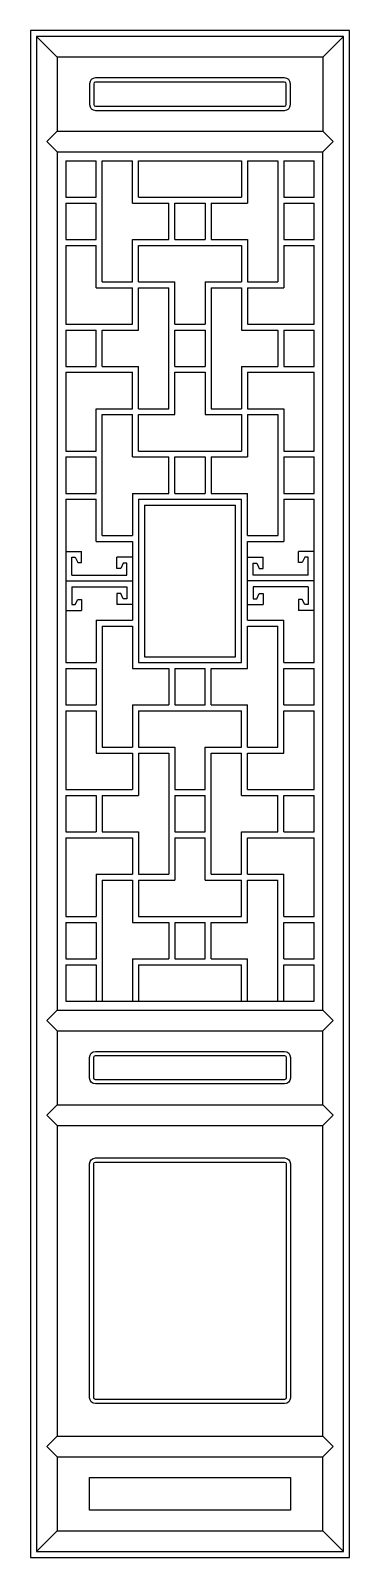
# Model space of a CAD drawing. Header units: metres. Extents: x 0 to 540, y 0 to 2580.
import ezdxf

# ---------------------------------------------------------------- set-up
doc = ezdxf.new("R2010")
doc.units = ezdxf.units.M
for name, color, linetype in [('3', 3, 'Continuous'), ('4', 4, 'Continuous'), ('7', 7, 'Continuous')]:
    doc.layers.add(name, color=color, linetype=linetype)

msp = doc.modelspace()

# ---------------------------------------------------------------- linework, layer by layer
at = {"layer": '3'}
for p, q in [((10, 2570), (45, 2535)), ((495, 2535), (530, 2570)), ((45, 2410), (27.5, 2392.5)), ((495, 2410), (512.5, 2392.5)), ((27.5, 2392.5), (45, 2375)), ((495, 2375), (512.5, 2392.5)), ((111.43, 2298.5), (111.43, 2360)), ((121.43, 2155.5), (121.43, 2360)), ((172.86, 2288.5), (172.86, 2360)), ((182.86, 2298.5), (182.86, 2360)), ((357.14, 2360), (357.14, 2298.5)), ((367.14, 2360), (367.14, 2288.5)), ((418.57, 2360), (418.57, 2155.5)), ((428.57, 2360), (428.57, 2298.5)), ((60, 2298.5), (111.43, 2298.5)), ((182.86, 2298.5), (357.14, 2298.5)), ((428.57, 2298.5), (480, 2298.5)), ((60, 2288.5), (111.43, 2288.5)), ((111.43, 2227), (111.43, 2288.5)), ((172.86, 2288.5), (234.29, 2288.5)), ((234.29, 2227), (234.29, 2288.5)), ((244.29, 2227), (244.29, 2288.5)), ((244.29, 2288.5), (295.71, 2288.5)), ((295.71, 2288.5), (295.71, 2227)), ((305.71, 2288.5), (305.71, 2227)), ((305.71, 2288.5), (367.14, 2288.5)), ((428.57, 2288.5), (480, 2288.5)), ((428.57, 2288.5), (428.57, 2227)), ((60, 2227), (111.43, 2227)), ((172.86, 2155.5), (172.86, 2227)), ((172.86, 2227), (234.29, 2227)), ((244.29, 2227), (295.71, 2227)), ((305.71, 2227), (367.14, 2227)), ((367.14, 2227), (367.14, 2155.5)), ((428.57, 2227), (480, 2227)), ((60, 2217), (111.43, 2217)), ((111.43, 2145.5), (111.43, 2217)), ((182.86, 2155.5), (182.86, 2217)), ((182.86, 2217), (357.14, 2217)), ((357.14, 2217), (357.14, 2155.5)), ((428.57, 2217), (428.57, 2145.5)), ((428.57, 2217), (480, 2217)), ((111.43, 2145.5), (172.86, 2145.5)), ((121.43, 2155.5), (172.86, 2155.5)), ((172.86, 2084), (172.86, 2145.5)), ((182.86, 2155.5), (244.29, 2155.5)), ((182.86, 2074), (182.86, 2145.5)), ((182.86, 2145.5), (234.29, 2145.5)), ((234.29, 1941), (234.29, 2145.5)), ((244.29, 2084), (244.29, 2155.5)), ((295.71, 2155.5), (357.14, 2155.5)), ((295.71, 2155.5), (295.71, 2084)), ((305.71, 2145.5), (305.71, 1941)), ((305.71, 2145.5), (357.14, 2145.5)), ((357.14, 2145.5), (357.14, 2074)), ((367.14, 2155.5), (418.57, 2155.5)), ((367.14, 2145.5), (367.14, 2084)), ((367.14, 2145.5), (428.57, 2145.5)), ((60, 2084), (172.86, 2084)), ((60, 2074), (111.43, 2074)), ((111.43, 2012.5), (111.43, 2074)), ((121.43, 2074), (182.86, 2074)), ((121.43, 2012.5), (121.43, 2074)), ((244.29, 2084), (295.71, 2084)), ((244.29, 2074), (295.71, 2074)), ((244.29, 2012.5), (244.29, 2074)), ((295.71, 2074), (295.71, 2012.5)), ((357.14, 2074), (418.57, 2074)), ((367.14, 2084), (480, 2084)), ((418.57, 2074), (418.57, 2012.5)), ((428.57, 2074), (480, 2074)), ((428.57, 2074), (428.57, 2012.5)), ((60, 2012.5), (111.43, 2012.5)), ((121.43, 2012.5), (182.86, 2012.5)), ((182.86, 1941), (182.86, 2012.5)), ((244.29, 2012.5), (295.71, 2012.5)), ((357.14, 2012.5), (357.14, 1941)), ((357.14, 2012.5), (418.57, 2012.5)), ((428.57, 2012.5), (480, 2012.5)), ((60, 2002.5), (172.86, 2002.5)), ((172.86, 1941), (172.86, 2002.5)), ((244.29, 1931), (244.29, 2002.5)), ((244.29, 2002.5), (295.71, 2002.5)), ((295.71, 2002.5), (295.71, 1931)), ((367.14, 2002.5), (480, 2002.5)), ((367.14, 2002.5), (367.14, 1941)), ((111.43, 1941), (172.86, 1941)), ((111.43, 1869.5), (111.43, 1941)), ((182.86, 1941), (234.29, 1941)), ((305.71, 1941), (357.14, 1941)), ((367.14, 1941), (428.57, 1941)), ((428.57, 1941), (428.57, 1869.5)), ((121.43, 1726.5), (121.43, 1931)), ((121.43, 1931), (172.86, 1931)), ((172.86, 1859.5), (172.86, 1931)), ((182.86, 1869.5), (182.86, 1931)), ((182.86, 1931), (244.29, 1931)), ((295.71, 1931), (357.14, 1931)), ((357.14, 1931), (357.14, 1869.5)), ((367.14, 1931), (367.14, 1859.5)), ((367.14, 1931), (418.57, 1931)), ((418.57, 1931), (418.57, 1726.5)), ((60, 1869.5), (111.43, 1869.5)), ((60, 1859.5), (111.43, 1859.5)), ((111.43, 1798), (111.43, 1859.5)), ((172.86, 1859.5), (234.29, 1859.5)), ((182.86, 1869.5), (357.14, 1869.5)), ((234.29, 1798), (234.29, 1859.5)), ((244.29, 1798), (244.29, 1859.5)), ((244.29, 1859.5), (295.71, 1859.5)), ((295.71, 1859.5), (295.71, 1798)), ((305.71, 1859.5), (305.71, 1798)), ((305.71, 1859.5), (367.14, 1859.5)), ((428.57, 1869.5), (480, 1869.5)), ((428.57, 1859.5), (428.57, 1798)), ((428.57, 1859.5), (480, 1859.5)), ((60, 1798), (111.43, 1798)), ((60, 1788), (111.43, 1788)), ((111.43, 1716.5), (111.43, 1788)), ((172.86, 1798), (172.86, 1726.5)), ((172.86, 1798), (234.29, 1798)), ((182.86, 1788), (357.14, 1788)), ((182.86, 1788), (182.86, 1512)), ((244.29, 1798), (295.71, 1798)), ((305.71, 1798), (367.14, 1798)), ((357.14, 1512), (357.14, 1788)), ((367.14, 1726.5), (367.14, 1798)), ((428.57, 1798), (480, 1798)), ((428.57, 1788), (480, 1788)), ((428.57, 1788), (428.57, 1716.5)), ((192.86, 1778), (347.14, 1778)), ((192.86, 1778), (192.86, 1522)), ((347.14, 1522), (347.14, 1778)), ((111.43, 1716.5), (172.86, 1716.5)), ((121.43, 1726.5), (172.86, 1726.5)), ((172.86, 1716.5), (172.86, 1583.5)), ((367.14, 1726.5), (418.57, 1726.5)), ((367.14, 1583.5), (367.14, 1716.5)), ((367.14, 1716.5), (428.57, 1716.5)), ((60, 1700), (86.58, 1700)), ((70, 1660), (70, 1690)), ((70, 1690), (75.79, 1690)), ((75.79, 1690), (80, 1681.23)), ((80, 1681.23), (86.58, 1681.23)), ((86.58, 1681.23), (86.58, 1700)), ((172.86, 1690), (146.28, 1690)), ((146.28, 1671.23), (146.28, 1690)), ((157.07, 1680), (152.86, 1671.23)), ((162.86, 1680), (157.07, 1680)), ((162.86, 1660), (162.86, 1680)), ((367.14, 1690), (393.72, 1690)), ((377.14, 1680), (382.93, 1680)), ((377.14, 1660), (377.14, 1680)), ((382.93, 1680), (387.14, 1671.23)), ((393.72, 1671.23), (393.72, 1690)), ((480, 1700), (453.42, 1700)), ((453.42, 1681.23), (453.42, 1700)), ((460, 1681.23), (453.42, 1681.23)), ((464.21, 1690), (460, 1681.23)), ((470, 1690), (464.21, 1690)), ((470, 1660), (470, 1690)), ((70, 1660), (162.86, 1660)), ((152.86, 1671.23), (146.28, 1671.23)), ((470, 1660), (377.14, 1660)), ((387.14, 1671.23), (393.72, 1671.23)), ((60, 1650), (172.86, 1650)), ((70, 1640), (162.86, 1640)), ((70, 1640), (70, 1610)), ((152.86, 1628.77), (146.28, 1628.77)), ((146.28, 1628.77), (146.28, 1610)), ((157.07, 1620), (152.86, 1628.77)), ((162.86, 1640), (162.86, 1620)), ((480, 1650), (367.14, 1650)), ((470, 1640), (377.14, 1640)), ((377.14, 1640), (377.14, 1620)), ((382.93, 1620), (387.14, 1628.77)), ((387.14, 1628.77), (393.72, 1628.77)), ((393.72, 1628.77), (393.72, 1610)), ((470, 1640), (470, 1610)), ((60, 1600), (86.58, 1600)), ((70, 1610), (75.79, 1610)), ((75.79, 1610), (80, 1618.77)), ((80, 1618.77), (86.58, 1618.77)), ((86.58, 1618.77), (86.58, 1600)), ((172.86, 1610), (146.28, 1610)), ((162.86, 1620), (157.07, 1620)), ((367.14, 1610), (393.72, 1610)), ((377.14, 1620), (382.93, 1620)), ((453.42, 1618.77), (453.42, 1600)), ((460, 1618.77), (453.42, 1618.77)), ((480, 1600), (453.42, 1600)), ((464.21, 1610), (460, 1618.77)), ((470, 1610), (464.21, 1610)), ((111.43, 1583.5), (172.86, 1583.5)), ((111.43, 1583.5), (111.43, 1512)), ((367.14, 1583.5), (428.57, 1583.5)), ((428.57, 1512), (428.57, 1583.5)), ((121.43, 1573.5), (121.43, 1369)), ((121.43, 1573.5), (172.86, 1573.5)), ((172.86, 1573.5), (172.86, 1502)), ((367.14, 1502), (367.14, 1573.5)), ((367.14, 1573.5), (418.57, 1573.5)), ((418.57, 1369), (418.57, 1573.5)), ((60, 1512), (111.43, 1512)), ((60, 1502), (111.43, 1502)), ((111.43, 1502), (111.43, 1440.5)), ((172.86, 1502), (234.29, 1502)), ((182.86, 1512), (357.14, 1512)), ((192.86, 1522), (347.14, 1522)), ((234.29, 1502), (234.29, 1440.5)), ((244.29, 1502), (295.71, 1502)), ((244.29, 1502), (244.29, 1440.5)), ((295.71, 1440.5), (295.71, 1502)), ((305.71, 1502), (367.14, 1502)), ((305.71, 1440.5), (305.71, 1502)), ((428.57, 1512), (480, 1512)), ((428.57, 1502), (480, 1502)), ((428.57, 1440.5), (428.57, 1502)), ((60, 1440.5), (111.43, 1440.5)), ((60, 1430.5), (111.43, 1430.5)), ((111.43, 1430.5), (111.43, 1359)), ((172.86, 1440.5), (172.86, 1369)), ((172.86, 1440.5), (234.29, 1440.5)), ((182.86, 1430.5), (182.86, 1369)), ((182.86, 1430.5), (357.14, 1430.5)), ((244.29, 1440.5), (295.71, 1440.5)), ((305.71, 1440.5), (367.14, 1440.5)), ((357.14, 1369), (357.14, 1430.5)), ((367.14, 1369), (367.14, 1440.5)), ((428.57, 1440.5), (480, 1440.5)), ((428.57, 1359), (428.57, 1430.5)), ((428.57, 1430.5), (480, 1430.5)), ((121.43, 1369), (172.86, 1369)), ((182.86, 1369), (244.29, 1369)), ((244.29, 1369), (244.29, 1297.5)), ((295.71, 1369), (357.14, 1369)), ((295.71, 1297.5), (295.71, 1369)), ((367.14, 1369), (418.57, 1369)), ((111.43, 1359), (172.86, 1359)), ((172.86, 1359), (172.86, 1297.5)), ((182.86, 1359), (182.86, 1287.5)), ((182.86, 1359), (234.29, 1359)), ((234.29, 1359), (234.29, 1154.5)), ((305.71, 1154.5), (305.71, 1359)), ((305.71, 1359), (357.14, 1359)), ((357.14, 1287.5), (357.14, 1359)), ((367.14, 1359), (428.57, 1359)), ((367.14, 1297.5), (367.14, 1359)), ((60, 1297.5), (172.86, 1297.5)), ((244.29, 1297.5), (295.71, 1297.5)), ((367.14, 1297.5), (480, 1297.5)), ((60, 1287.5), (111.43, 1287.5)), ((111.43, 1287.5), (111.43, 1226)), ((121.43, 1287.5), (182.86, 1287.5)), ((121.43, 1287.5), (121.43, 1226)), ((244.29, 1287.5), (244.29, 1226)), ((244.29, 1287.5), (295.71, 1287.5)), ((295.71, 1226), (295.71, 1287.5)), ((357.14, 1287.5), (418.57, 1287.5)), ((418.57, 1226), (418.57, 1287.5)), ((428.57, 1287.5), (480, 1287.5)), ((428.57, 1226), (428.57, 1287.5)), ((60, 1226), (111.43, 1226)), ((60, 1216), (172.86, 1216)), ((121.43, 1226), (182.86, 1226)), ((172.86, 1216), (172.86, 1154.5)), ((182.86, 1226), (182.86, 1154.5)), ((244.29, 1226), (295.71, 1226)), ((244.29, 1216), (244.29, 1144.5)), ((244.29, 1216), (295.71, 1216)), ((295.71, 1144.5), (295.71, 1216)), ((357.14, 1154.5), (357.14, 1226)), ((357.14, 1226), (418.57, 1226)), ((367.14, 1154.5), (367.14, 1216)), ((367.14, 1216), (480, 1216)), ((428.57, 1226), (480, 1226)), ((111.43, 1154.5), (172.86, 1154.5)), ((111.43, 1154.5), (111.43, 1083)), ((121.43, 1144.5), (121.43, 940)), ((121.43, 1144.5), (172.86, 1144.5)), ((172.86, 1144.5), (172.86, 1073)), ((182.86, 1154.5), (234.29, 1154.5)), ((182.86, 1144.5), (182.86, 1083)), ((182.86, 1144.5), (244.29, 1144.5)), ((295.71, 1144.5), (357.14, 1144.5)), ((305.71, 1154.5), (357.14, 1154.5)), ((357.14, 1083), (357.14, 1144.5)), ((367.14, 1154.5), (428.57, 1154.5)), ((367.14, 1144.5), (418.57, 1144.5)), ((367.14, 1073), (367.14, 1144.5)), ((418.57, 940), (418.57, 1144.5)), ((428.57, 1083), (428.57, 1154.5)), ((60, 1083), (111.43, 1083)), ((60, 1073), (111.43, 1073)), ((111.43, 1073), (111.43, 1011.5)), ((172.86, 1073), (234.29, 1073)), ((182.86, 1083), (357.14, 1083)), ((234.29, 1073), (234.29, 1011.5)), ((244.29, 1073), (244.29, 1011.5)), ((244.29, 1073), (295.71, 1073)), ((295.71, 1011.5), (295.71, 1073)), ((305.71, 1073), (367.14, 1073)), ((305.71, 1011.5), (305.71, 1073)), ((428.57, 1083), (480, 1083)), ((428.57, 1073), (480, 1073)), ((428.57, 1011.5), (428.57, 1073)), ((60, 1011.5), (111.43, 1011.5)), ((172.86, 1011.5), (172.86, 940)), ((172.86, 1011.5), (234.29, 1011.5)), ((244.29, 1011.5), (295.71, 1011.5)), ((305.71, 1011.5), (367.14, 1011.5)), ((367.14, 940), (367.14, 1011.5)), ((428.57, 1011.5), (480, 1011.5)), ((60, 1001.5), (111.43, 1001.5)), ((111.43, 1001.5), (111.43, 940)), ((182.86, 1001.5), (357.14, 1001.5)), ((182.86, 1001.5), (182.86, 940)), ((357.14, 940), (357.14, 1001.5)), ((428.57, 1001.5), (480, 1001.5)), ((428.57, 940), (428.57, 1001.5)), ((27.5, 907.5), (45, 925)), ((45, 890), (27.5, 907.5)), ((495, 925), (512.5, 907.5)), ((495, 890), (512.5, 907.5)), ((27.5, 747.5), (45, 765)), ((495, 765), (512.5, 747.5)), ((45, 730), (27.5, 747.5)), ((495, 730), (512.5, 747.5)), ((27.5, 187.5), (45, 205)), ((45, 170), (27.5, 187.5)), ((495, 205), (512.5, 187.5)), ((495, 170), (512.5, 187.5)), ((10, 10), (45, 45)), ((495, 45), (530, 10))]:
    msp.add_line(p, q, dxfattribs=at)
for points in [[(10, 10), (530, 10), (530, 2570), (10, 2570)], [(100, 135), (440, 135), (440, 80), (100, 80)]]:
    msp.add_lwpolyline(points, close=True, dxfattribs=at)
for points in [[(110, 2445), (430, 2445, 0.41), (440, 2455), (440, 2490, 0.41), (430, 2500), (110, 2500, 0.41), (100, 2490), (100, 2455, 0.41)], [(110, 2452), (430, 2452, 0.41), (433, 2455), (433, 2490, 0.41), (430, 2493), (110, 2493, 0.41), (107, 2490), (107, 2455, 0.41)], [(110, 855), (430, 855, -0.41), (440, 845), (440, 810, -0.41), (430, 800), (110, 800, -0.41), (100, 810), (100, 845, -0.41)], [(110, 848), (430, 848, -0.41), (433, 845), (433, 810, -0.41), (430, 807), (110, 807, -0.41), (107, 810), (107, 845, -0.41)], [(110, 675), (430, 675, -0.41), (440, 665), (440, 270, -0.41), (430, 260), (110, 260, -0.41), (100, 270), (100, 665, -0.41)], [(110, 668), (430, 668, -0.41), (433, 665), (433, 270, -0.41), (430, 267), (110, 267, -0.41), (107, 270), (107, 665, -0.41)]]:
    msp.add_lwpolyline(points, format="xyb", close=True, dxfattribs=at)
at = {"layer": '4'}
msp.add_lwpolyline([(0, 0), (540, 0), (540, 2580), (0, 2580)], close=True, dxfattribs=at)
at = {"layer": '7'}
for p, q in [((495, 2535), (45, 2535)), ((45, 2535), (45, 2410)), ((495, 2535), (495, 2410)), ((45, 2410), (495, 2410)), ((45, 2375), (45, 925)), ((45, 2375), (495, 2375)), ((495, 925), (495, 2375)), ((60, 2360), (111.43, 2360)), ((60, 2360), (60, 2298.5)), ((121.43, 2360), (172.86, 2360)), ((182.86, 2360), (357.14, 2360)), ((367.14, 2360), (418.57, 2360)), ((428.57, 2360), (480, 2360)), ((480, 2298.5), (480, 2360)), ((60, 2288.5), (60, 2227)), ((480, 2227), (480, 2288.5)), ((60, 2217), (60, 2084)), ((480, 2084), (480, 2217)), ((60, 2074), (60, 2012.5)), ((480, 2012.5), (480, 2074)), ((60, 2002.5), (60, 1869.5)), ((480, 1869.5), (480, 2002.5)), ((60, 1859.5), (60, 1798)), ((480, 1798), (480, 1859.5)), ((60, 1788), (60, 1650)), ((480, 1650), (480, 1788)), ((60, 1650), (60, 1512)), ((480, 1512), (480, 1650)), ((60, 1502), (60, 1440.5)), ((480, 1440.5), (480, 1502)), ((60, 1430.5), (60, 1297.5)), ((480, 1297.5), (480, 1430.5)), ((60, 1287.5), (60, 1226)), ((480, 1226), (480, 1287.5)), ((60, 1216), (60, 1083)), ((480, 1083), (480, 1216)), ((60, 1073), (60, 1011.5)), ((480, 1011.5), (480, 1073)), ((60, 1001.5), (60, 940)), ((480, 940), (480, 1001.5)), ((60, 940), (480, 940)), ((45, 925), (495, 925)), ((45, 890), (495, 890)), ((45, 890), (45, 765)), ((495, 765), (495, 890)), ((45, 765), (495, 765)), ((45, 730), (45, 205)), ((45, 730), (495, 730)), ((495, 205), (495, 730)), ((45, 205), (495, 205)), ((45, 170), (495, 170)), ((45, 170), (45, 45)), ((495, 45), (495, 170)), ((45, 45), (495, 45))]:
    msp.add_line(p, q, dxfattribs=at)

doc.saveas('drawing.dxf')
